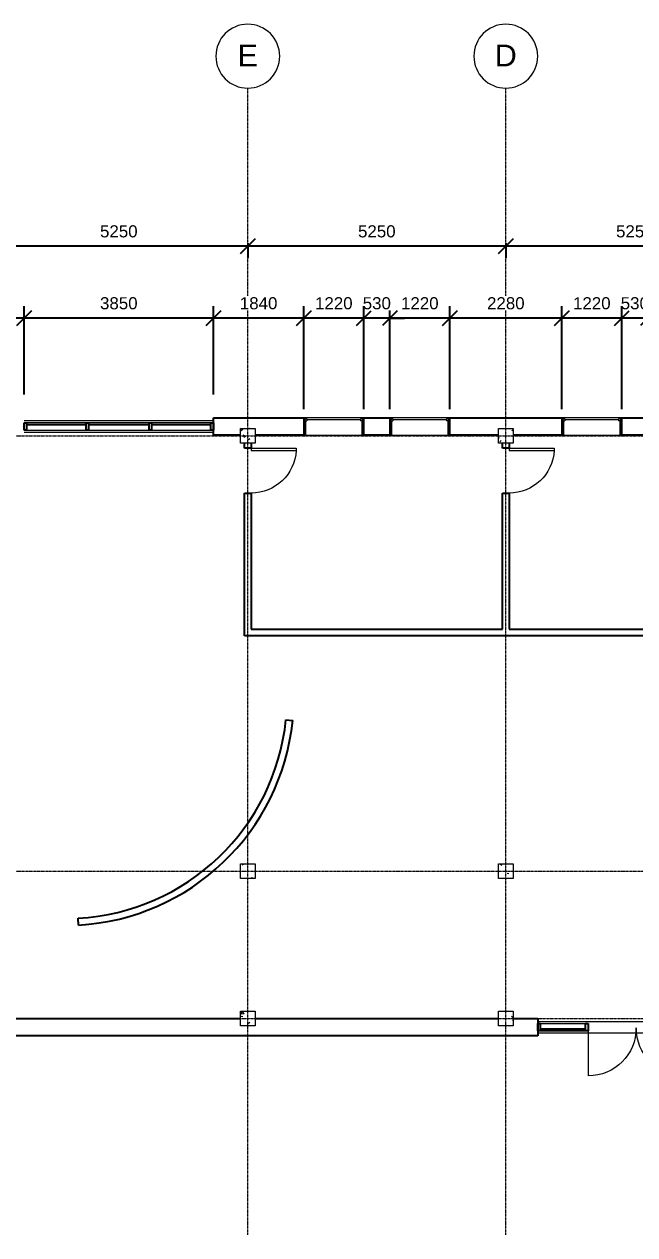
# Model space of a CAD drawing. Header units: millimetres. Extents: x -45493 to 8201, y -4031 to 20582.
# Drawn here: x -21322 to -8897, y -4031 to 20582 of the extents above; entities that cross this region are included whole.
import ezdxf

# ---------------------------------------------------------------- set-up
doc = ezdxf.new("R2010")
doc.units = ezdxf.units.MM
doc.linetypes.add('Grid Line', pattern=[22.225, 12.7, -3.175, 3.175, -3.175])
for name, color, linetype, lineweight in [('A-ANNO-DIMS', 10, 'Continuous', 9), ('A-DOOR', 31, 'Continuous', 9), ('A-GLAZ', 151, 'Continuous', 9), ('A-GLAZ-CURT', 52, 'Continuous', 9), ('A-GLAZ-CWMG', 51, 'Continuous', 9), ('A-WALL', 113, 'Continuous', 9), ('I-WALL', 2, 'Continuous', 9), ('S-COLS', 52, 'Continuous', 9), ('S-GRID', 1, 'Continuous', 9), ('S-GRID-IDEN', 1, 'Continuous', 9)]:
    doc.layers.add(name, color=color, linetype=linetype, lineweight=lineweight)
doc.styles.add('Arial', font='arial.ttf', dxfattribs={"height": 245.883234})
doc.styles.add('Arial_1', font='arial.ttf', dxfattribs={"height": 442.58982})
doc.dimstyles.new('Diagonal_-_2_5mm_Arial', dxfattribs={"dimscale": 304.8, "dimtxt": 250, "dimasz": 0.984252, "dimexe": 0.787402, "dimexo": 0.492126, "dimgap": 0.574147, "dimtad": 1, "dimdec": 0, "dimzin": 0, "dimdsep": 46, "dimtxsty": 'Arial', "dimblk1": 'OBLIQUE', "dimblk2": 'OBLIQUE', "dimsah": 1, "dimcen": 0.09, "dimdle": 0.787402, "dimazin": 0, "dimtfac": 1, "dimtdec": 4, "dimtix": 1, "dimtmove": 0, "dimatfit": 3, "dimfxl": 1, "dimtvp": 1, "dimtfill": 1, "dimtolj": 1, "dimtzin": 0, "dimarcsym": 2})

# ---------------------------------------------------------------- blocks, each defined once
blk = doc.blocks.new('M_Concrete-Square-Column - 300 x 300mm-V10-1st Floor Dimensioned Plan')
at = {"layer": 'S-COLS'}
h = blk.add_hatch(dxfattribs=at)
h.set_pattern_fill('FP_11', color=256, style=0, pattern_type=2)
h.set_pattern_definition([(230, (11452.4, 12214.2), (-728.737, 63.756), [76.2, -838.2]), (175, (11452.4, 12214.2), (140.97, -764.228), [60.96, -670.56]), (280.451, (11391.7, 12219.54), (-587.77, -700.467), [64.76, -712.36]), (226.184, (11452.4, 12011), (-1084.316, 168.17), [114.3, -1257.3]), (276.636, (11362.1, 12025), (-949.61, -989.71), [97.14, -1068.54]), (171.184, (11452.4, 12011), (-949.62, -989.7), [91.44, -1005.84]), (201, (11350.8, 12061.8), (-606.458, 409.06), [76.2, -838.2]), (146, (11350.8, 12061.8), (-247.21, -736.753), [60.96, -670.56]), (251.451, (11300.3, 12095.9), (-853.668, -327.685), [64.76, -712.36]), (217.5, (11452.42, 12214.23), (-12.3547, -338.22), [33.528, -628.904, 33.528, -1320.292]), (217.5, (11452.42, 12214.23), (-12.3547, -338.22), [-695.96, -647.192, 33.528, -639.572]), (187.5, (11452.42, 12214.23), (-267.279, -400.722), [33.528, -354.584, 33.528, -870.204]), (187.5, (11452.42, 12214.23), (-267.279, -400.722), [-421.64, -613.664, 33.528, -223.012]), (147.5, (11679, 12214.23), (-542.3633, 22.9153), [33.528, -220.472, 33.528, -1810.512]), (147.5, (11679, 12214.23), (-542.3633, 22.9153), [-287.528, -758.952, 33.528, -1018.032]), (137.5, (11780.6, 12214.23), (-592.517, -101.707), [33.528, -296.672, 33.528, -492.76, -746.76]), (137.5, (11780.6, 12214.23), (-592.517, -101.707), [-856.488, 33.528, -713.232])])
h.paths.add_polyline_path([(150, 150), (-150, 150), (-150, -150), (150, -150)], flags=0)
for p, q in [((150, 150), (-150, 150)), ((-150, 150), (-150, -150)), ((150, -150), (150, 150)), ((-150, -150), (150, -150))]:
    blk.add_line(p, q, dxfattribs=at)
blk = doc.blocks.new('M_Concrete-Square-Column - 300 x 300mm-V11-1st Floor Dimensioned Plan')
at = {"layer": 'S-COLS'}
h = blk.add_hatch(dxfattribs=at)
h.set_pattern_fill('FP_12', color=256, style=0, pattern_type=2)
h.set_pattern_definition([(230, (11452.4, 3364.2), (-728.737, 63.756), [76.2, -838.2]), (175, (11452.4, 3364.2), (140.97, -764.228), [60.96, -670.56]), (280.451, (11391.7, 3369.54), (-587.77, -700.467), [64.76, -712.36]), (226.184, (11452.4, 3161), (-1084.316, 168.17), [114.3, -1257.3]), (276.636, (11362.1, 3175), (-949.61, -989.71), [97.14, -1068.54]), (171.184, (11452.4, 3161), (-949.62, -989.7), [91.44, -1005.84]), (201, (11350.8, 3211.8), (-606.458, 409.06), [76.2, -838.2]), (146, (11350.8, 3211.8), (-247.21, -736.753), [60.96, -670.56]), (251.451, (11300.3, 3245.9), (-853.67, -327.685), [64.76, -712.36]), (217.5, (11452.42, 3364.22), (-12.3547, -338.22), [33.528, -628.904, 33.528, -647.192, -673.1]), (217.5, (11452.42, 3364.22), (-12.3547, -338.22), [-1343.152, 33.528, -639.572]), (187.5, (11452.42, 3364.22), (-267.279, -400.722), [33.528, -354.584, 33.528, -870.204]), (187.5, (11452.42, 3364.22), (-267.279, -400.722), [-421.64, -613.664, 33.528, -223.012]), (147.5, (11679, 3364.22), (-542.3633, 22.9153), [33.528, -220.472, 33.528, -1810.512]), (147.5, (11679, 3364.22), (-542.3633, 22.9153), [-287.528, -758.952, 33.528, -1018.032]), (137.5, (11780.6, 3364.22), (-592.517, -101.707), [33.528, -296.672, 33.528, -492.76, -746.76]), (137.5, (11780.6, 3364.22), (-592.517, -101.707), [-856.488, 33.528, -713.232])])
h.paths.add_polyline_path([(150, 150), (-150, 150), (-150, -150), (150, -150)], flags=0)
for p, q in [((150, 150), (-150, 150)), ((-150, 150), (-150, -150)), ((150, -150), (150, 150)), ((-150, -150), (150, -150))]:
    blk.add_line(p, q, dxfattribs=at)
blk = doc.blocks.new('M_Concrete-Square-Column - 300 x 300mm-V12-1st Floor Dimensioned Plan')
at = {"layer": 'S-COLS'}
h = blk.add_hatch(dxfattribs=at)
h.set_pattern_fill('FP_13', color=256, style=0, pattern_type=2)
h.set_pattern_definition([(230, (11452.4, 364.2), (-728.737, 63.756), [76.2, -838.2]), (175, (11452.4, 364.2), (140.97, -764.23), [60.96, -670.56]), (280.451, (11391.7, 369.54), (-587.77, -700.467), [64.76, -712.36]), (226.184, (11452.4, 161), (-1084.316, 168.17), [114.3, -1257.3]), (276.636, (11362.1, 175), (-949.61, -989.71), [97.14, -1068.54]), (171.184, (11452.4, 161), (-949.62, -989.7), [91.44, -1005.84]), (201, (11350.8, 211.8), (-606.458, 409.06), [76.2, -838.2]), (146, (11350.8, 211.8), (-247.21, -736.753), [60.96, -670.56]), (251.451, (11300.3, 245.9), (-853.67, -327.685), [64.76, -712.36]), (217.5, (11452.42, 364.23), (-12.3547, -338.22), [33.528, -628.904, 33.528, -647.192, -673.1]), (217.5, (11452.42, 364.23), (-12.3547, -338.22), [-1343.152, 33.528, -639.572]), (187.5, (11452.42, 364.23), (-267.279, -400.722), [33.528, -354.584, 33.528, -613.664, -256.54]), (187.5, (11452.42, 364.23), (-267.279, -400.722), [-1035.304, 33.528, -223.012]), (147.5, (11679, 364.23), (-542.3633, 22.9153), [33.528, -220.472, 33.528, -758.952, -1051.56]), (147.5, (11679, 364.23), (-542.3633, 22.9153), [-1046.48, 33.528, -1018.032]), (137.5, (11780.6, 364.23), (-592.517, -101.707), [33.528, -296.672, 33.528, -492.76, -746.76]), (137.5, (11780.6, 364.23), (-592.517, -101.707), [-856.488, 33.528, -713.232])])
h.paths.add_polyline_path([(150, 150), (-150, 150), (-150, -150), (150, -150)], flags=0)
for p, q in [((150, 150), (-150, 150)), ((-150, 150), (-150, -150)), ((150, -150), (150, 150)), ((-150, -150), (150, -150))]:
    blk.add_line(p, q, dxfattribs=at)
blk = doc.blocks.new('M_Concrete-Square-Column - 300 x 300mm-V13-1st Floor Dimensioned Plan')
at = {"layer": 'S-COLS'}
h = blk.add_hatch(dxfattribs=at)
h.set_pattern_fill('FP_14', color=256, style=0, pattern_type=2)
h.set_pattern_definition([(230, (16702.4, 12214.2), (-728.737, 63.756), [76.2, -838.2]), (175, (16702.4, 12214.2), (140.972, -764.228), [60.96, -670.56]), (280.451, (16641.7, 12219.54), (-587.77, -700.467), [64.76, -712.36]), (226.184, (16702.4, 12011), (-1084.316, 168.17), [114.3, -1257.3]), (276.636, (16612.1, 12025), (-949.61, -989.71), [97.14, -1068.54]), (171.184, (16702.4, 12011), (-949.62, -989.7), [91.44, -1005.84]), (201, (16600.8, 12061.8), (-606.458, 409.06), [76.2, -838.2]), (146, (16600.8, 12061.8), (-247.208, -736.753), [60.96, -670.56]), (251.451, (16550.3, 12095.9), (-853.668, -327.685), [64.76, -712.36]), (217.5, (16702.42, 12214.23), (-12.3547, -338.22), [33.528, -628.904, 33.528, -1320.292]), (217.5, (16702.42, 12214.23), (-12.3547, -338.22), [-695.96, -647.192, 33.528, -639.572]), (187.5, (16702.42, 12214.23), (-267.279, -400.722), [33.528, -354.584, 33.528, -870.204]), (187.5, (16702.42, 12214.23), (-267.279, -400.722), [-421.64, -613.664, 33.528, -223.012]), (147.5, (16929, 12214.23), (-542.3633, 22.9153), [33.528, -220.472, 33.528, -1810.512]), (147.5, (16929, 12214.23), (-542.3633, 22.9153), [-287.528, -758.952, 33.528, -1018.032]), (137.5, (17030.6, 12214.23), (-592.517, -101.707), [33.528, -296.672, 33.528, -492.76, -746.76]), (137.5, (17030.6, 12214.23), (-592.517, -101.707), [-856.488, 33.528, -713.232])])
h.paths.add_polyline_path([(150, 150), (-150, 150), (-150, -150), (150, -150)], flags=0)
for p, q in [((150, 150), (-150, 150)), ((-150, 150), (-150, -150)), ((150, -150), (150, 150)), ((-150, -150), (150, -150))]:
    blk.add_line(p, q, dxfattribs=at)
blk = doc.blocks.new('M_Concrete-Square-Column - 300 x 300mm-V14-1st Floor Dimensioned Plan')
at = {"layer": 'S-COLS'}
h = blk.add_hatch(dxfattribs=at)
h.set_pattern_fill('FP_15', color=256, style=0, pattern_type=2)
h.set_pattern_definition([(230, (16702.4, 3364.2), (-728.737, 63.756), [76.2, -838.2]), (175, (16702.4, 3364.2), (140.97, -764.228), [60.96, -670.56]), (280.451, (16641.7, 3369.54), (-587.77, -700.467), [64.76, -712.36]), (226.184, (16702.4, 3161), (-1084.316, 168.17), [114.3, -1257.3]), (276.636, (16612.1, 3175), (-949.61, -989.71), [97.14, -1068.54]), (171.184, (16702.4, 3161), (-949.62, -989.7), [91.44, -1005.84]), (201, (16600.8, 3211.8), (-606.458, 409.06), [76.2, -838.2]), (146, (16600.8, 3211.8), (-247.208, -736.753), [60.96, -670.56]), (251.451, (16550.3, 3245.9), (-853.668, -327.685), [64.76, -712.36]), (217.5, (16702.42, 3364.22), (-12.3547, -338.22), [33.528, -628.904, 33.528, -647.192, -673.1]), (217.5, (16702.42, 3364.22), (-12.3547, -338.22), [-1343.152, 33.528, -639.572]), (187.5, (16702.42, 3364.22), (-267.279, -400.722), [33.528, -354.584, 33.528, -870.204]), (187.5, (16702.42, 3364.22), (-267.279, -400.722), [-421.64, -613.664, 33.528, -223.012]), (147.5, (16929, 3364.22), (-542.3633, 22.9153), [33.528, -220.472, 33.528, -1810.512]), (147.5, (16929, 3364.22), (-542.3633, 22.9153), [-287.528, -758.952, 33.528, -1018.032]), (137.5, (17030.6, 3364.22), (-592.517, -101.707), [33.528, -296.672, 33.528, -492.76, -746.76]), (137.5, (17030.6, 3364.22), (-592.517, -101.707), [-856.488, 33.528, -713.232])])
h.paths.add_polyline_path([(150, 150), (-150, 150), (-150, -150), (150, -150)], flags=0)
for p, q in [((150, 150), (-150, 150)), ((-150, 150), (-150, -150)), ((150, -150), (150, 150)), ((-150, -150), (150, -150))]:
    blk.add_line(p, q, dxfattribs=at)
blk = doc.blocks.new('M_Concrete-Square-Column - 300 x 300mm-V15-1st Floor Dimensioned Plan')
at = {"layer": 'S-COLS'}
h = blk.add_hatch(dxfattribs=at)
h.set_pattern_fill('FP_16', color=256, style=0, pattern_type=2)
h.set_pattern_definition([(230, (16702.4, 364.2), (-728.737, 63.756), [76.2, -838.2]), (175, (16702.4, 364.2), (140.97, -764.228), [60.96, -670.56]), (280.451, (16641.7, 369.54), (-587.77, -700.467), [64.76, -712.36]), (226.184, (16702.4, 161), (-1084.316, 168.17), [114.3, -1257.3]), (276.636, (16612.1, 175), (-949.61, -989.71), [97.14, -1068.54]), (171.184, (16702.4, 161), (-949.62, -989.7), [91.44, -1005.84]), (201, (16600.8, 211.8), (-606.458, 409.06), [76.2, -838.2]), (146, (16600.8, 211.8), (-247.21, -736.753), [60.96, -670.56]), (251.451, (16550.3, 245.9), (-853.668, -327.685), [64.76, -712.36]), (217.5, (16702.42, 364.23), (-12.3547, -338.22), [33.528, -628.904, 33.528, -647.192, -673.1]), (217.5, (16702.42, 364.23), (-12.3547, -338.22), [-1343.152, 33.528, -639.572]), (187.5, (16702.42, 364.23), (-267.279, -400.722), [33.528, -354.584, 33.528, -613.664, -256.54]), (187.5, (16702.42, 364.23), (-267.279, -400.722), [-1035.304, 33.528, -223.012]), (147.5, (16929, 364.23), (-542.3633, 22.9153), [33.528, -220.472, 33.528, -758.952, -1051.56]), (147.5, (16929, 364.23), (-542.3633, 22.9153), [-1046.48, 33.528, -1018.032]), (137.5, (17030.6, 364.23), (-592.517, -101.707), [33.528, -296.672, 33.528, -492.76, -746.76]), (137.5, (17030.6, 364.23), (-592.517, -101.707), [-856.488, 33.528, -713.232])])
h.paths.add_polyline_path([(150, 150), (-150, 150), (-150, -150), (150, -150)], flags=0)
for p, q in [((150, 150), (-150, 150)), ((-150, 150), (-150, -150)), ((150, -150), (150, 150)), ((-150, -150), (150, -150))]:
    blk.add_line(p, q, dxfattribs=at)
blk = doc.blocks.new('M_Single-Flush - 0915 x 2032mm-145493-1st Floor Dimensioned Plan')
at = {"layer": 'A-DOOR', "lineweight": 18}
for p, q in [((406, 69), (406, 985)), ((458, 985), (406, 985)), ((458, 69), (458, 985)), ((458, 69), (406, 69))]:
    blk.add_line(p, q, dxfattribs=at)
at = {"layer": 'A-DOOR'}
blk.add_arc((458, 69), 917, 93.1893, 180, dxfattribs=at)
blk = doc.blocks.new('M_Curtain Wall-Store Front-Dbl - Store Front Double Door-151692-1st Floor Dimensioned Plan')
at = {"layer": 'A-DOOR', "lineweight": 18}
for p, q in [((-975, -10.55), (-975, -982.375)), ((975, -10.55), (975, -988.725))]:
    blk.add_line(p, q, dxfattribs=at)
at = {"layer": 'A-DOOR'}
for centre, radius, start, end in [((-975, -10.55), 971.825, 270, 0), ((975, -10.55), 978.175, 180, 270)]:
    blk.add_arc(centre, radius, start, end, dxfattribs=at)
blk = doc.blocks.new('System Panel - Glazed-150843-1st Floor Dimensioned Plan')
at = {"layer": 'A-GLAZ-CURT', "lineweight": 18}
for p, q in [((462.5, -24.5), (-462.5, -24.5)), ((-462.5, -24.5), (-462.5, -49.5)), ((-462.5, -49.5), (462.5, -49.5)), ((462.5, -49.5), (462.5, -24.5))]:
    blk.add_line(p, q, dxfattribs=at)
blk = doc.blocks.new('Rectangular Mullion - 50 x 150mm-150753-1st Floor Dimensioned Plan')
at = {"layer": 'A-GLAZ-CWMG'}
for p, q in [((7777.425, 263.0125), (6852.425, 263.0125)), ((7777.425, 113.0125), (6852.425, 113.0125))]:
    blk.add_line(p, q, dxfattribs=at)
blk = doc.blocks.new('Rectangular Mullion - 50 x 150mm-150847-1st Floor Dimensioned Plan')
at = {"layer": 'A-GLAZ-CWMG', "lineweight": 25}
for p, q in [((-50, 75), (0, 75)), ((-50, -75), (-50, 75)), ((0, 75), (0, -75)), ((0, -75), (-50, -75))]:
    blk.add_line(p, q, dxfattribs=at)
blk = doc.blocks.new('Rectangular Mullion - 50 x 150mm-150841-1st Floor Dimensioned Plan')
at = {"layer": 'A-GLAZ-CWMG', "lineweight": 25}
for p, q in [((-25, 75), (25, 75)), ((-25, -75), (-25, 75)), ((25, 75), (25, -75)), ((25, -75), (-25, -75))]:
    blk.add_line(p, q, dxfattribs=at)
blk = doc.blocks.new('Casement 3x3 with Trim - 1220 x1220mm-148730-1st Floor Dimensioned Plan')
at = {"layer": 'A-GLAZ', "lineweight": 18}
for p, q in [((-610, 176.2125), (-590.95, 176.2125)), ((-590.95, 111.7625), (-590.95, 176.2125)), ((-590.95, 156.2125), (-590.95, 111.7625)), ((-590.95, 156.2125), (-546.5, 156.2125)), ((-590.95, 111.7625), (-546.5, 111.7625)), ((-590.95, 111.7625), (-578.25, 111.7625)), ((-578.25, -176.2125), (-578.25, 111.7625)), ((-546.5, 156.2125), (-546.5, 111.7625)), ((-546.5, 133.9875), (546.5, 133.9875)), ((546.5, 156.2125), (546.5, 111.7625)), ((590.95, 156.2125), (546.5, 156.2125)), ((590.95, 111.7625), (546.5, 111.7625)), ((578.25, 111.7625), (590.95, 111.7625)), ((578.25, 111.7625), (578.25, -176.2125)), ((590.95, 111.7625), (590.95, 176.2125)), ((610, 176.2125), (590.95, 176.2125)), ((590.95, 156.2125), (590.95, 111.7625)), ((-578.25, -176.2125), (-610, -176.2125)), ((578.25, -176.2125), (610, -176.2125))]:
    blk.add_line(p, q, dxfattribs=at)
blk = doc.blocks.new('System Panel - Glazed-220173-1st Floor Dimensioned Plan')
at = {"layer": 'A-GLAZ-CURT', "lineweight": 18}
for p, q in [((604, 49), (-604, 49)), ((-604, 49), (-604, 25)), ((-604, 25), (604, 25)), ((604, 25), (604, 49))]:
    blk.add_line(p, q, dxfattribs=at)
blk = doc.blocks.new('System Panel - Glazed-220174-1st Floor Dimensioned Plan')
at = {"layer": 'A-GLAZ-CURT', "lineweight": 18}
for p, q in [((617, 49), (-617, 49)), ((-617, 49), (-617, 25)), ((-617, 25), (617, 25)), ((617, 25), (617, 49))]:
    blk.add_line(p, q, dxfattribs=at)
blk = doc.blocks.new('Rectangular Mullion - 50 x 150mm-219490-1st Floor Dimensioned Plan')
at = {"layer": 'A-GLAZ-CWMG', "lineweight": 25}
for p, q in [((-50, 75), (0, 75)), ((-50, -75), (-50, 75)), ((0, 75), (0, -75)), ((0, -75), (-50, -75))]:
    blk.add_line(p, q, dxfattribs=at)
blk = doc.blocks.new('Rectangular Mullion - 50 x 150mm-219488-1st Floor Dimensioned Plan')
at = {"layer": 'A-GLAZ-CWMG', "lineweight": 25}
for p, q in [((-25, 75), (25, 75)), ((-25, -75), (-25, 75)), ((25, 75), (25, -75)), ((25, -75), (-25, -75))]:
    blk.add_line(p, q, dxfattribs=at)
blk = doc.blocks.new('Rectangular Mullion - 50 x 150mm-220169-1st Floor Dimensioned Plan')
at = {"layer": 'A-GLAZ-CWMG'}
for p, q in [((17452, 12478), (18661, 12478)), ((18661, 12328), (17452, 12328))]:
    blk.add_line(p, q, dxfattribs=at)
blk = doc.blocks.new('Rectangular Mullion - 50 x 150mm-220170-1st Floor Dimensioned Plan')
at = {"layer": 'A-GLAZ-CWMG'}
for p, q in [((18711, 12478), (19944, 12478)), ((19944, 12328), (18711, 12328))]:
    blk.add_line(p, q, dxfattribs=at)
blk = doc.blocks.new('Rectangular Mullion - 50 x 150mm-219493-1st Floor Dimensioned Plan')
at = {"layer": 'A-GLAZ-CWMG', "lineweight": 25}
for p, q in [((0, 75), (-50, 75)), ((-50, 75), (-50, -75)), ((0, -75), (0, 75)), ((-50, -75), (0, -75))]:
    blk.add_line(p, q, dxfattribs=at)
blk = doc.blocks.new('Grid - M_Grid Head - Circle-24584-1st Floor Dimensioned Plan')
at = {"layer": 'S-GRID-IDEN'}
blk.add_circle((0, 0), 6.5, dxfattribs=at)
blk = doc.blocks.new('_Oblique')
at = {"color": 0, "linetype": 'ByBlock', "lineweight": -2}
blk.add_line((-0.5, -0.5), (0.5, 0.5), dxfattribs=at)
blk = doc.blocks.new('DIMBLOCK3-1st Floor Dimensioned Plan')
at = {"layer": 'A-ANNO-DIMS', "color": 0, "lineweight": -2, "transparency": 16777216}
for p, q in [((-6032, 16068), (-11762, 16068)), ((-11522, 16130), (-11522, 15828)), ((-6272, 16130), (-6272, 15828))]:
    blk.add_line(p, q, dxfattribs=at)
at = {"layer": 'Defpoints', "color": 0, "transparency": 16777216}
for p in [(-11522, 16280), (-6272, 16280), (-11522, 16068)]:
    blk.add_point(p, dxfattribs=at)
at = {"layer": 'A-ANNO-DIMS', "color": 0, "lineweight": -2, "transparency": 16777216, "xscale": 299.9999999999999, "yscale": 299.9999999999999, "zscale": 299.9999999999999, "rotation": 180}
blk.add_blockref('_Oblique', (-11522, 16068), dxfattribs=at)
at = {"layer": 'A-ANNO-DIMS', "color": 0, "lineweight": -2, "transparency": 16777216, "xscale": 299.9999999999999, "yscale": 299.9999999999999, "zscale": 299.9999999999999}
blk.add_blockref('_Oblique', (-6272, 16068), dxfattribs=at)
at = {"layer": 'A-ANNO-DIMS', "color": 0, "transparency": 16777216, "insert": (-8897, 16369), "char_height": 245.9, "width": 904.62, "attachment_point": 5, "style": 'Arial', "bg_fill": 3, "box_fill_scale": 1.1, "bg_fill_color": 256, "bg_fill_true_color": 13158600, "bg_fill_transparency": 0}
blk.add_mtext('\\A1;5250', dxfattribs=at)
blk = doc.blocks.new('DIMBLOCK4-1st Floor Dimensioned Plan')
at = {"layer": 'A-ANNO-DIMS', "color": 0, "lineweight": -2, "transparency": 16777216}
for p, q in [((-11282, 16068), (-17012, 16068)), ((-16772, 16130), (-16772, 15828)), ((-11522, 16130), (-11522, 15828))]:
    blk.add_line(p, q, dxfattribs=at)
at = {"layer": 'Defpoints', "color": 0, "transparency": 16777216}
for p in [(-16772, 16280), (-11522, 16280), (-16772, 16068)]:
    blk.add_point(p, dxfattribs=at)
at = {"layer": 'A-ANNO-DIMS', "color": 0, "lineweight": -2, "transparency": 16777216, "xscale": 299.9999999999999, "yscale": 299.9999999999999, "zscale": 299.9999999999999, "rotation": 180}
blk.add_blockref('_Oblique', (-16772, 16068), dxfattribs=at)
at = {"layer": 'A-ANNO-DIMS', "color": 0, "lineweight": -2, "transparency": 16777216, "xscale": 299.9999999999999, "yscale": 299.9999999999999, "zscale": 299.9999999999999}
blk.add_blockref('_Oblique', (-11522, 16068), dxfattribs=at)
at = {"layer": 'A-ANNO-DIMS', "color": 0, "transparency": 16777216, "insert": (-14147, 16369), "char_height": 245.9, "width": 904.62, "attachment_point": 5, "style": 'Arial', "bg_fill": 3, "box_fill_scale": 1.1, "bg_fill_color": 256, "bg_fill_true_color": 13158600, "bg_fill_transparency": 0}
blk.add_mtext('\\A1;5250', dxfattribs=at)
blk = doc.blocks.new('DIMBLOCK5-1st Floor Dimensioned Plan')
at = {"layer": 'A-ANNO-DIMS', "color": 0, "lineweight": -2, "transparency": 16777216}
for p, q in [((-16532, 16068), (-22262, 16068)), ((-22022, 16130), (-22022, 15828)), ((-16772, 16130), (-16772, 15828))]:
    blk.add_line(p, q, dxfattribs=at)
at = {"layer": 'Defpoints', "color": 0, "transparency": 16777216}
for p in [(-22022, 16280), (-16772, 16280), (-22022, 16068)]:
    blk.add_point(p, dxfattribs=at)
at = {"layer": 'A-ANNO-DIMS', "color": 0, "lineweight": -2, "transparency": 16777216, "xscale": 299.9999999999999, "yscale": 299.9999999999999, "zscale": 299.9999999999999, "rotation": 180}
blk.add_blockref('_Oblique', (-22022, 16068), dxfattribs=at)
at = {"layer": 'A-ANNO-DIMS', "color": 0, "lineweight": -2, "transparency": 16777216, "xscale": 299.9999999999999, "yscale": 299.9999999999999, "zscale": 299.9999999999999}
blk.add_blockref('_Oblique', (-16772, 16068), dxfattribs=at)
at = {"layer": 'A-ANNO-DIMS', "color": 0, "transparency": 16777216, "insert": (-19397, 16369), "char_height": 245.9, "width": 904.62, "attachment_point": 5, "style": 'Arial', "bg_fill": 3, "box_fill_scale": 1.1, "bg_fill_color": 256, "bg_fill_true_color": 13158600, "bg_fill_transparency": 0}
blk.add_mtext('\\A1;5250', dxfattribs=at)
blk = doc.blocks.new('DIMBLOCK16-1st Floor Dimensioned Plan')
at = {"layer": 'A-ANNO-DIMS', "color": 0, "lineweight": -2, "transparency": 16777216}
for p, q in [((-9162, 12754), (-9162, 14847)), ((-8632, 12754), (-8632, 14847)), ((-9162, 14607), (-9462, 14607)), ((-8632, 14607), (-9162, 14607)), ((-8632, 14607), (-8332, 14607))]:
    blk.add_line(p, q, dxfattribs=at)
at = {"layer": 'Defpoints', "color": 0, "transparency": 16777216}
for p in [(-9162, 14607), (-9162, 12604), (-8632, 12604)]:
    blk.add_point(p, dxfattribs=at)
at = {"layer": 'A-ANNO-DIMS', "color": 0, "lineweight": -2, "transparency": 16777216, "xscale": 299.9999999999999, "yscale": 299.9999999999999, "zscale": 299.9999999999999}
blk.add_blockref('_Oblique', (-9162, 14607), dxfattribs=at)
at = {"layer": 'A-ANNO-DIMS', "color": 0, "lineweight": -2, "transparency": 16777216, "xscale": 299.9999999999999, "yscale": 299.9999999999999, "zscale": 299.9999999999999, "rotation": 180}
blk.add_blockref('_Oblique', (-8632, 14607), dxfattribs=at)
at = {"layer": 'A-ANNO-DIMS', "color": 0, "transparency": 16777216, "insert": (-8897, 14907), "char_height": 245.9, "width": 678.46, "attachment_point": 5, "style": 'Arial', "bg_fill": 3, "box_fill_scale": 1.1, "bg_fill_color": 256, "bg_fill_true_color": 13158600, "bg_fill_transparency": 0}
blk.add_mtext('\\A1;530', dxfattribs=at)
blk = doc.blocks.new('DIMBLOCK17-1st Floor Dimensioned Plan')
at = {"layer": 'A-ANNO-DIMS', "color": 0, "lineweight": -2, "transparency": 16777216}
for p, q in [((-10382, 12754), (-10382, 14847)), ((-9162, 12754), (-9162, 14847)), ((-8922, 14607), (-10622, 14607))]:
    blk.add_line(p, q, dxfattribs=at)
at = {"layer": 'Defpoints', "color": 0, "transparency": 16777216}
for p in [(-10382, 14607), (-10382, 12604), (-9162, 12604)]:
    blk.add_point(p, dxfattribs=at)
at = {"layer": 'A-ANNO-DIMS', "color": 0, "lineweight": -2, "transparency": 16777216, "xscale": 299.9999999999999, "yscale": 299.9999999999999, "zscale": 299.9999999999999, "rotation": 180}
blk.add_blockref('_Oblique', (-10382, 14607), dxfattribs=at)
at = {"layer": 'A-ANNO-DIMS', "color": 0, "lineweight": -2, "transparency": 16777216, "xscale": 299.9999999999999, "yscale": 299.9999999999999, "zscale": 299.9999999999999}
blk.add_blockref('_Oblique', (-9162, 14607), dxfattribs=at)
at = {"layer": 'A-ANNO-DIMS', "color": 0, "transparency": 16777216, "insert": (-9772, 14907), "char_height": 245.9, "width": 904.62, "attachment_point": 5, "style": 'Arial', "bg_fill": 3, "box_fill_scale": 1.1, "bg_fill_color": 256, "bg_fill_true_color": 13158600, "bg_fill_transparency": 0}
blk.add_mtext('\\A1;1220', dxfattribs=at)
blk = doc.blocks.new('DIMBLOCK18-1st Floor Dimensioned Plan')
at = {"layer": 'A-ANNO-DIMS', "color": 0, "lineweight": -2, "transparency": 16777216}
for p, q in [((-12662, 12754), (-12662, 14847)), ((-10382, 12754), (-10382, 14847)), ((-10142, 14607), (-12902, 14607))]:
    blk.add_line(p, q, dxfattribs=at)
at = {"layer": 'Defpoints', "color": 0, "transparency": 16777216}
for p in [(-12662, 14607), (-12662, 12604), (-10382, 12604)]:
    blk.add_point(p, dxfattribs=at)
at = {"layer": 'A-ANNO-DIMS', "color": 0, "lineweight": -2, "transparency": 16777216, "xscale": 299.9999999999999, "yscale": 299.9999999999999, "zscale": 299.9999999999999, "rotation": 180}
blk.add_blockref('_Oblique', (-12662, 14607), dxfattribs=at)
at = {"layer": 'A-ANNO-DIMS', "color": 0, "lineweight": -2, "transparency": 16777216, "xscale": 299.9999999999999, "yscale": 299.9999999999999, "zscale": 299.9999999999999}
blk.add_blockref('_Oblique', (-10382, 14607), dxfattribs=at)
at = {"layer": 'A-ANNO-DIMS', "color": 0, "transparency": 16777216, "insert": (-11522, 14907), "char_height": 245.9, "width": 904.62, "attachment_point": 5, "style": 'Arial', "bg_fill": 3, "box_fill_scale": 1.1, "bg_fill_color": 256, "bg_fill_true_color": 13158600, "bg_fill_transparency": 0}
blk.add_mtext('\\A1;2280', dxfattribs=at)
blk = doc.blocks.new('DIMBLOCK19-1st Floor Dimensioned Plan')
at = {"layer": 'A-ANNO-DIMS', "color": 0, "lineweight": -2, "transparency": 16777216}
for p, q in [((-13882, 12754), (-13882, 14847)), ((-12662, 12754), (-12662, 14847)), ((-12422, 14607), (-14122, 14607))]:
    blk.add_line(p, q, dxfattribs=at)
at = {"layer": 'Defpoints', "color": 0, "transparency": 16777216}
for p in [(-13882, 14607), (-13882, 12604), (-12662, 12604)]:
    blk.add_point(p, dxfattribs=at)
at = {"layer": 'A-ANNO-DIMS', "color": 0, "lineweight": -2, "transparency": 16777216, "xscale": 299.9999999999999, "yscale": 299.9999999999999, "zscale": 299.9999999999999, "rotation": 180}
blk.add_blockref('_Oblique', (-13882, 14607), dxfattribs=at)
at = {"layer": 'A-ANNO-DIMS', "color": 0, "lineweight": -2, "transparency": 16777216, "xscale": 299.9999999999999, "yscale": 299.9999999999999, "zscale": 299.9999999999999}
blk.add_blockref('_Oblique', (-12662, 14607), dxfattribs=at)
at = {"layer": 'A-ANNO-DIMS', "color": 0, "transparency": 16777216, "insert": (-13272, 14907), "char_height": 245.9, "width": 904.62, "attachment_point": 5, "style": 'Arial', "bg_fill": 3, "box_fill_scale": 1.1, "bg_fill_color": 256, "bg_fill_true_color": 13158600, "bg_fill_transparency": 0}
blk.add_mtext('\\A1;1220', dxfattribs=at)
blk = doc.blocks.new('DIMBLOCK20-1st Floor Dimensioned Plan')
at = {"layer": 'A-ANNO-DIMS', "color": 0, "lineweight": -2, "transparency": 16777216}
for p, q in [((-14412, 12754), (-14412, 14847)), ((-13882, 12754), (-13882, 14847)), ((-14412, 14607), (-14712, 14607)), ((-13882, 14607), (-14412, 14607)), ((-13882, 14607), (-13582, 14607))]:
    blk.add_line(p, q, dxfattribs=at)
at = {"layer": 'Defpoints', "color": 0, "transparency": 16777216}
for p in [(-14412, 14607), (-14412, 12604), (-13882, 12604)]:
    blk.add_point(p, dxfattribs=at)
at = {"layer": 'A-ANNO-DIMS', "color": 0, "lineweight": -2, "transparency": 16777216, "xscale": 299.9999999999999, "yscale": 299.9999999999999, "zscale": 299.9999999999999}
blk.add_blockref('_Oblique', (-14412, 14607), dxfattribs=at)
at = {"layer": 'A-ANNO-DIMS', "color": 0, "lineweight": -2, "transparency": 16777216, "xscale": 299.9999999999999, "yscale": 299.9999999999999, "zscale": 299.9999999999999, "rotation": 180}
blk.add_blockref('_Oblique', (-13882, 14607), dxfattribs=at)
at = {"layer": 'A-ANNO-DIMS', "color": 0, "transparency": 16777216, "insert": (-14147, 14907), "char_height": 245.9, "width": 678.46, "attachment_point": 5, "style": 'Arial', "bg_fill": 3, "box_fill_scale": 1.1, "bg_fill_color": 256, "bg_fill_true_color": 13158600, "bg_fill_transparency": 0}
blk.add_mtext('\\A1;530', dxfattribs=at)
blk = doc.blocks.new('DIMBLOCK21-1st Floor Dimensioned Plan')
at = {"layer": 'A-ANNO-DIMS', "color": 0, "lineweight": -2, "transparency": 16777216}
for p, q in [((-15632, 12754), (-15632, 14847)), ((-14412, 12754), (-14412, 14847)), ((-14172, 14607), (-15872, 14607))]:
    blk.add_line(p, q, dxfattribs=at)
at = {"layer": 'Defpoints', "color": 0, "transparency": 16777216}
for p in [(-15632, 14607), (-15632, 12604), (-14412, 12604)]:
    blk.add_point(p, dxfattribs=at)
at = {"layer": 'A-ANNO-DIMS', "color": 0, "lineweight": -2, "transparency": 16777216, "xscale": 299.9999999999999, "yscale": 299.9999999999999, "zscale": 299.9999999999999, "rotation": 180}
blk.add_blockref('_Oblique', (-15632, 14607), dxfattribs=at)
at = {"layer": 'A-ANNO-DIMS', "color": 0, "lineweight": -2, "transparency": 16777216, "xscale": 299.9999999999999, "yscale": 299.9999999999999, "zscale": 299.9999999999999}
blk.add_blockref('_Oblique', (-14412, 14607), dxfattribs=at)
at = {"layer": 'A-ANNO-DIMS', "color": 0, "transparency": 16777216, "insert": (-15022, 14907), "char_height": 245.9, "width": 904.62, "attachment_point": 5, "style": 'Arial', "bg_fill": 3, "box_fill_scale": 1.1, "bg_fill_color": 256, "bg_fill_true_color": 13158600, "bg_fill_transparency": 0}
blk.add_mtext('\\A1;1220', dxfattribs=at)
blk = doc.blocks.new('DIMBLOCK22-1st Floor Dimensioned Plan')
at = {"layer": 'A-ANNO-DIMS', "color": 0, "lineweight": -2, "transparency": 16777216}
for p, q in [((-17472, 13053), (-17472, 14847)), ((-15632, 12754), (-15632, 14847)), ((-15392, 14607), (-17712, 14607))]:
    blk.add_line(p, q, dxfattribs=at)
at = {"layer": 'Defpoints', "color": 0, "transparency": 16777216}
for p in [(-17472, 14607), (-17472, 12903), (-15632, 12604)]:
    blk.add_point(p, dxfattribs=at)
at = {"layer": 'A-ANNO-DIMS', "color": 0, "lineweight": -2, "transparency": 16777216, "xscale": 299.9999999999999, "yscale": 299.9999999999999, "zscale": 299.9999999999999, "rotation": 180}
blk.add_blockref('_Oblique', (-17472, 14607), dxfattribs=at)
at = {"layer": 'A-ANNO-DIMS', "color": 0, "lineweight": -2, "transparency": 16777216, "xscale": 299.9999999999999, "yscale": 299.9999999999999, "zscale": 299.9999999999999}
blk.add_blockref('_Oblique', (-15632, 14607), dxfattribs=at)
at = {"layer": 'A-ANNO-DIMS', "color": 0, "transparency": 16777216, "insert": (-16552, 14907), "char_height": 245.9, "width": 904.62, "attachment_point": 5, "style": 'Arial', "bg_fill": 3, "box_fill_scale": 1.1, "bg_fill_color": 256, "bg_fill_true_color": 13158600, "bg_fill_transparency": 0}
blk.add_mtext('\\A1;1840', dxfattribs=at)
blk = doc.blocks.new('DIMBLOCK23-1st Floor Dimensioned Plan')
at = {"layer": 'A-ANNO-DIMS', "color": 0, "lineweight": -2, "transparency": 16777216}
for p, q in [((-21322, 13053), (-21322, 14847)), ((-17472, 13053), (-17472, 14847)), ((-17232, 14607), (-21562, 14607))]:
    blk.add_line(p, q, dxfattribs=at)
at = {"layer": 'Defpoints', "color": 0, "transparency": 16777216}
for p in [(-21322, 14607), (-21322, 12903), (-17472, 12903)]:
    blk.add_point(p, dxfattribs=at)
at = {"layer": 'A-ANNO-DIMS', "color": 0, "lineweight": -2, "transparency": 16777216, "xscale": 299.9999999999999, "yscale": 299.9999999999999, "zscale": 299.9999999999999, "rotation": 180}
blk.add_blockref('_Oblique', (-21322, 14607), dxfattribs=at)
at = {"layer": 'A-ANNO-DIMS', "color": 0, "lineweight": -2, "transparency": 16777216, "xscale": 299.9999999999999, "yscale": 299.9999999999999, "zscale": 299.9999999999999}
blk.add_blockref('_Oblique', (-17472, 14607), dxfattribs=at)
at = {"layer": 'A-ANNO-DIMS', "color": 0, "transparency": 16777216, "insert": (-19397, 14907), "char_height": 245.9, "width": 904.62, "attachment_point": 5, "style": 'Arial', "bg_fill": 3, "box_fill_scale": 1.1, "bg_fill_color": 256, "bg_fill_true_color": 13158600, "bg_fill_transparency": 0}
blk.add_mtext('\\A1;3850', dxfattribs=at)
blk = doc.blocks.new('DIMBLOCK24-1st Floor Dimensioned Plan')
at = {"layer": 'A-ANNO-DIMS', "color": 0, "lineweight": -2, "transparency": 16777216}
for p, q in [((-22722, 13053), (-22722, 14847)), ((-21322, 13053), (-21322, 14847)), ((-21082, 14607), (-22962, 14607))]:
    blk.add_line(p, q, dxfattribs=at)
at = {"layer": 'Defpoints', "color": 0, "transparency": 16777216}
for p in [(-22722, 14607), (-22722, 12903), (-21322, 12903)]:
    blk.add_point(p, dxfattribs=at)
at = {"layer": 'A-ANNO-DIMS', "color": 0, "lineweight": -2, "transparency": 16777216, "xscale": 299.9999999999999, "yscale": 299.9999999999999, "zscale": 299.9999999999999, "rotation": 180}
blk.add_blockref('_Oblique', (-22722, 14607), dxfattribs=at)
at = {"layer": 'A-ANNO-DIMS', "color": 0, "lineweight": -2, "transparency": 16777216, "xscale": 299.9999999999999, "yscale": 299.9999999999999, "zscale": 299.9999999999999}
blk.add_blockref('_Oblique', (-21322, 14607), dxfattribs=at)
at = {"layer": 'A-ANNO-DIMS', "color": 0, "transparency": 16777216, "insert": (-22022, 14907), "char_height": 245.9, "width": 904.62, "attachment_point": 5, "style": 'Arial', "bg_fill": 3, "box_fill_scale": 1.1, "bg_fill_color": 256, "bg_fill_true_color": 13158600, "bg_fill_transparency": 0}
blk.add_mtext('\\A1;1400', dxfattribs=at)

msp = doc.modelspace()

# ---------------------------------------------------------------- linework, layer by layer
at = {"layer": 'A-WALL', "lineweight": 25}
for p, q in [((-17472.3, 12226.9), (-17472.3, 12579.3)), ((-17472.3, 12579.3), (-15632.3, 12579.3)), ((-15632.3, 12579.3), (-15632.3, 12226.9)), ((-14412.3, 12226.9), (-14412.3, 12579.3)), ((-14412.3, 12579.3), (-13882.3, 12579.3)), ((-13882.3, 12579.3), (-13882.3, 12226.9)), ((-12662.3, 12226.9), (-12662.3, 12579.3)), ((-12662.3, 12579.3), (-10382.3, 12579.3)), ((-10382.3, 12579.3), (-10382.3, 12226.9)), ((-9162.3, 12226.9), (-9162.3, 12579.3)), ((-9162.3, 12579.3), (-8632.3, 12579.3)), ((-16922.3, 12226.9), (-17472.3, 12226.9)), ((-15632.3, 12226.9), (-16622.3, 12226.9)), ((-13882.3, 12226.9), (-14412.3, 12226.9)), ((-11672.3, 12226.9), (-12662.3, 12226.9)), ((-10382.3, 12226.9), (-11372.3, 12226.9)), ((-8632.3, 12226.9), (-9162.3, 12226.9)), ((-21872.3, 364.2), (-16922.3, 364.2)), ((-16622.3, 364.2), (-11672.3, 364.2)), ((-11372.3, 364.2), (-10872.3, 364.2)), ((-10872.3, 364.2), (-10872.3, 11.8)), ((-10872.3, 11.8), (-41172.8, 11.8))]:
    msp.add_line(p, q, dxfattribs=at)
at = {"layer": 'A-WALL'}
for p, q in [((-14412.3, 12579.3), (-15632.3, 12579.3)), ((-12662.3, 12579.3), (-13882.3, 12579.3)), ((-9162.3, 12579.3), (-10382.3, 12579.3)), ((-17472.3, 12515.6), (-21322.3, 12515.6)), ((-21322.3, 12290.6), (-17472.3, 12290.6)), ((-15632.3, 12226.9), (-14412.3, 12226.9)), ((-13882.3, 12226.9), (-12662.3, 12226.9)), ((-10382.3, 12226.9), (-9162.3, 12226.9)), ((-6872.3, 300.5), (-10872.3, 300.5)), ((-10872.3, 75.5), (-6872.3, 75.5))]:
    msp.add_line(p, q, dxfattribs=at)
at = {"layer": 'I-WALL', "lineweight": 25}
for p, q in [((-16841.5, 11964.2), (-16841.5, 12064.2)), ((-16703, 12064.2), (-16703, 11964.2)), ((-11591.5, 11964.2), (-11591.5, 12064.2)), ((-11453, 12064.2), (-11453, 11964.2)), ((-16703, 11964.2), (-16841.5, 11964.2)), ((-11453, 11964.2), (-11591.5, 11964.2)), ((-16841.5, 8145), (-16841.5, 11049.2)), ((-16841.5, 11049.2), (-16703, 11049.2)), ((-16703, 11049.2), (-16703, 8283.5)), ((-11591.5, 8283.5), (-11591.5, 11049.2)), ((-11591.5, 11049.2), (-11453, 11049.2)), ((-11453, 11049.2), (-11453, 8283.5)), ((-6384.8, 8145), (-16841.5, 8145)), ((-16703, 8283.5), (-11591.5, 8283.5)), ((-11453, 8283.5), (-6384.8, 8283.5)), ((-15995.8, 6437.8), (-15858, 6423.6)), ((-20216.4, 2266.7), (-20224.1, 2405))]:
    msp.add_line(p, q, dxfattribs=at)
for radius in [4502.8, 4641.3]:
    msp.add_arc((-20474.7, 6900.8), radius, 273.18969, 354.09922, dxfattribs=at)
at = {"layer": 'S-GRID', "linetype": 'Grid Line'}
for p, q in [((-16772.3, -4031.1), (-16772.3, 19281.6)), ((-11522.3, -4031.1), (-11522.3, 19281.6)), ((-45492.8, 12214.2), (6901.3, 12214.2)), ((-45492.8, 3364.2), (6901.3, 3364.2)), ((-45492.8, 364.2), (6901.3, 364.2))]:
    msp.add_line(p, q, dxfattribs=at)

# ---------------------------------------------------------------- block references
at = {"layer": 'A-DOOR', "xscale": -1}
for p, rotation in [((-16772.3, 11506.7), 270), ((-11522.3, 11506.7), 270.0000000000001)]:
    msp.add_blockref('M_Single-Flush - 0915 x 2032mm-145493-1st Floor Dimensioned Plan', p, dxfattribs=dict(at, rotation=rotation))
msp.add_blockref('M_Curtain Wall-Store Front-Dbl - Store Front Double Door-151692-1st Floor Dimensioned Plan', (-8872.3, 188), dxfattribs=at)
at = {"layer": 'A-GLAZ', "xscale": -1}
for p in [(-15022.3, 12403.1), (-13272.3, 12403.1), (-9772.3, 12403.1)]:
    msp.add_blockref('Casement 3x3 with Trim - 1220 x1220mm-148730-1st Floor Dimensioned Plan', p, dxfattribs=at)
at = {"layer": 'A-GLAZ-CURT', "xscale": -1}
for name, p in [('System Panel - Glazed-220173-1st Floor Dimensioned Plan', (-20668.1, 12403.1)), ('System Panel - Glazed-220174-1st Floor Dimensioned Plan', (-19397.3, 12403.1)), ('System Panel - Glazed-220173-1st Floor Dimensioned Plan', (-18126.4, 12403.1)), ('System Panel - Glazed-150843-1st Floor Dimensioned Plan', (-10359.8, 188))]:
    msp.add_blockref(name, p, dxfattribs=at)
at = {"layer": 'A-GLAZ-CWMG', "extrusion": (0, 0, -1), "xscale": -1, "rotation": 180}
for name, p in [('Rectangular Mullion - 50 x 150mm-219490-1st Floor Dimensioned Plan', (21322.3, 12403.1)), ('Rectangular Mullion - 50 x 150mm-219488-1st Floor Dimensioned Plan', (20038.9, 12403.1)), ('Rectangular Mullion - 50 x 150mm-219488-1st Floor Dimensioned Plan', (18755.6, 12403.1)), ('Rectangular Mullion - 50 x 150mm-150847-1st Floor Dimensioned Plan', (10872.3, 188)), ('Rectangular Mullion - 50 x 150mm-150841-1st Floor Dimensioned Plan', (9872.3, 188))]:
    msp.add_blockref(name, p, dxfattribs=at)
at = {"layer": 'A-GLAZ-CWMG', "xscale": -1}
for name, p in [('Rectangular Mullion - 50 x 150mm-220169-1st Floor Dimensioned Plan', (-2611.5, 0)), ('Rectangular Mullion - 50 x 150mm-220170-1st Floor Dimensioned Plan', (-69.8, 0)), ('Rectangular Mullion - 50 x 150mm-220169-1st Floor Dimensioned Plan', (-69.8, 0)), ('Rectangular Mullion - 50 x 150mm-150753-1st Floor Dimensioned Plan', (-3044.9, 0))]:
    msp.add_blockref(name, p, dxfattribs=at)
at = {"layer": 'A-GLAZ-CWMG', "xscale": -1, "rotation": 180}
msp.add_blockref('Rectangular Mullion - 50 x 150mm-219493-1st Floor Dimensioned Plan', (-17472.3, 12403.1), dxfattribs=at)
at = {"layer": 'S-COLS', "xscale": -1, "rotation": 180}
for name, p in [('M_Concrete-Square-Column - 300 x 300mm-V13-1st Floor Dimensioned Plan', (-16772.3, 12214.2)), ('M_Concrete-Square-Column - 300 x 300mm-V10-1st Floor Dimensioned Plan', (-11522.3, 12214.2)), ('M_Concrete-Square-Column - 300 x 300mm-V14-1st Floor Dimensioned Plan', (-16772.3, 3364.2)), ('M_Concrete-Square-Column - 300 x 300mm-V11-1st Floor Dimensioned Plan', (-11522.3, 3364.2)), ('M_Concrete-Square-Column - 300 x 300mm-V15-1st Floor Dimensioned Plan', (-16772.3, 364.2)), ('M_Concrete-Square-Column - 300 x 300mm-V12-1st Floor Dimensioned Plan', (-11522.3, 364.2))]:
    msp.add_blockref(name, p, dxfattribs=at)
at = {"layer": 'S-GRID-IDEN', "xscale": -99.99999999999993, "yscale": 99.99999999999993, "zscale": 99.99999999999993}
for p in [(-16772.3, 19931.6), (-11522.3, 19931.6)]:
    msp.add_blockref('Grid - M_Grid Head - Circle-24584-1st Floor Dimensioned Plan', p, dxfattribs=at)

# ---------------------------------------------------------------- next in the draw order: texts
at = {"layer": 'S-GRID-IDEN', "char_height": 442.6, "attachment_point": 2, "line_spacing_factor": 0.938532, "style": 'Arial_1', "bg_fill": 3, "box_fill_scale": 1.25, "bg_fill_color": 0, "bg_fill_transparency": 0}
for s, insert, width in [('E', (-16772.2, 20167.4), 491.352), ('D', (-11522.2, 20167.4), 529.148)]:
    msp.add_mtext(s, dxfattribs=dict(at, insert=insert, width=width))

# ---------------------------------------------------------------- next in the draw order: dimensions: what is measured, and where the dimension line sits
at = {"layer": 'A-ANNO-DIMS'}
for base, p1, p2, override, picture, middle in [((-11522.3, 16068.2), (-6272.3, 16280.4), (-11522.3, 16280.4), {"dimpost": '<>', "dimfxl": 5250}, 'DIMBLOCK3-1st Floor Dimensioned Plan', (-8897.3, 16368.8)), ((-9162.3, 14606.6), (-8632.3, 12604), (-9162.3, 12604), {"dimpost": '<>', "dimfxl": 530}, 'DIMBLOCK16-1st Floor Dimensioned Plan', (-8897.3, 14907.2))]:
    dim = msp.add_linear_dim(base=base, p1=p1, p2=p2, angle=180, dimstyle='Diagonal_-_2_5mm_Arial', override=override, dxfattribs=at)
    dim.commit()
    dim.dimension.update_dxf_attribs({"geometry": picture, "text_midpoint": middle})

# ---------------------------------------------------------------- next in the draw order: dimensions: what is measured, and where the dimension line sits
for base, p1, p2, override, picture, middle in [((-16772.3, 16068.2), (-11522.3, 16280.4), (-16772.3, 16280.4), {"dimpost": '<>', "dimfxl": 5250}, 'DIMBLOCK4-1st Floor Dimensioned Plan', (-14147.3, 16368.8)), ((-10382.3, 14606.6), (-9162.3, 12604), (-10382.3, 12604), {"dimpost": '<>', "dimfxl": 1220}, 'DIMBLOCK17-1st Floor Dimensioned Plan', (-9772.3, 14907.1))]:
    dim = msp.add_linear_dim(base=base, p1=p1, p2=p2, angle=180, dimstyle='Diagonal_-_2_5mm_Arial', override=override, dxfattribs=at)
    dim.commit()
    dim.dimension.update_dxf_attribs({"geometry": picture, "text_midpoint": middle})

# ---------------------------------------------------------------- next in the draw order: dimensions: what is measured, and where the dimension line sits
for base, p1, p2, override, picture, middle in [((-22022.3, 16068.2), (-16772.3, 16280.4), (-22022.3, 16280.4), {"dimpost": '<>', "dimfxl": 5250}, 'DIMBLOCK5-1st Floor Dimensioned Plan', (-19397.3, 16368.8)), ((-12662.3, 14606.6), (-10382.3, 12604), (-12662.3, 12604), {"dimpost": '<>', "dimfxl": 2280}, 'DIMBLOCK18-1st Floor Dimensioned Plan', (-11522.3, 14907.1))]:
    dim = msp.add_linear_dim(base=base, p1=p1, p2=p2, angle=180, dimstyle='Diagonal_-_2_5mm_Arial', override=override, dxfattribs=at)
    dim.commit()
    dim.dimension.update_dxf_attribs({"geometry": picture, "text_midpoint": middle})

# ---------------------------------------------------------------- next in the draw order: dimensions: what is measured, and where the dimension line sits
dim = msp.add_linear_dim(base=(-13882.3, 14606.6), p1=(-12662.3, 12604), p2=(-13882.3, 12604), angle=180, dimstyle='Diagonal_-_2_5mm_Arial', override={"dimpost": '<>', "dimfxl": 1220}, dxfattribs=at)
dim.commit()
dim.dimension.update_dxf_attribs({"geometry": 'DIMBLOCK19-1st Floor Dimensioned Plan', "text_midpoint": (-13272.3, 14907.1)})

# ---------------------------------------------------------------- next in the draw order: dimensions: what is measured, and where the dimension line sits
dim = msp.add_linear_dim(base=(-14412.3, 14606.6), p1=(-13882.3, 12604), p2=(-14412.3, 12604), angle=180, dimstyle='Diagonal_-_2_5mm_Arial', override={"dimpost": '<>', "dimfxl": 530}, dxfattribs=at)
dim.commit()
dim.dimension.update_dxf_attribs({"geometry": 'DIMBLOCK20-1st Floor Dimensioned Plan', "text_midpoint": (-14147.3, 14907.2)})

# ---------------------------------------------------------------- next in the draw order: dimensions: what is measured, and where the dimension line sits
dim = msp.add_linear_dim(base=(-15632.3, 14606.6), p1=(-14412.3, 12604), p2=(-15632.3, 12604), angle=180, dimstyle='Diagonal_-_2_5mm_Arial', override={"dimpost": '<>', "dimfxl": 1220}, dxfattribs=at)
dim.commit()
dim.dimension.update_dxf_attribs({"geometry": 'DIMBLOCK21-1st Floor Dimensioned Plan', "text_midpoint": (-15022.3, 14907.1)})

# ---------------------------------------------------------------- next in the draw order: dimensions: what is measured, and where the dimension line sits
dim = msp.add_linear_dim(base=(-17472.3, 14606.6), p1=(-15632.3, 12604), p2=(-17472.3, 12903.1), angle=180, dimstyle='Diagonal_-_2_5mm_Arial', override={"dimpost": '<>', "dimfxl": 1864.149493}, dxfattribs=at)
dim.commit()
dim.dimension.update_dxf_attribs({"geometry": 'DIMBLOCK22-1st Floor Dimensioned Plan', "text_midpoint": (-16552.3, 14907.1)})

# ---------------------------------------------------------------- next in the draw order: dimensions: what is measured, and where the dimension line sits
dim = msp.add_linear_dim(base=(-21322.3, 14606.6), p1=(-17472.3, 12903.1), p2=(-21322.3, 12903.1), angle=180, dimstyle='Diagonal_-_2_5mm_Arial', override={"dimpost": '<>', "dimfxl": 3850}, dxfattribs=at)
dim.commit()
dim.dimension.update_dxf_attribs({"geometry": 'DIMBLOCK23-1st Floor Dimensioned Plan', "text_midpoint": (-19397.3, 14907.2)})

# ---------------------------------------------------------------- next in the draw order: dimensions: what is measured, and where the dimension line sits
dim = msp.add_linear_dim(base=(-22722.3, 14606.6), p1=(-21322.3, 12903.1), p2=(-22722.3, 12903.1), angle=180, dimstyle='Diagonal_-_2_5mm_Arial', override={"dimpost": '<>', "dimfxl": 1400}, dxfattribs=at)
dim.commit()
dim.dimension.update_dxf_attribs({"geometry": 'DIMBLOCK24-1st Floor Dimensioned Plan', "text_midpoint": (-22022.3, 14907.1)})

doc.saveas('drawing.dxf')
